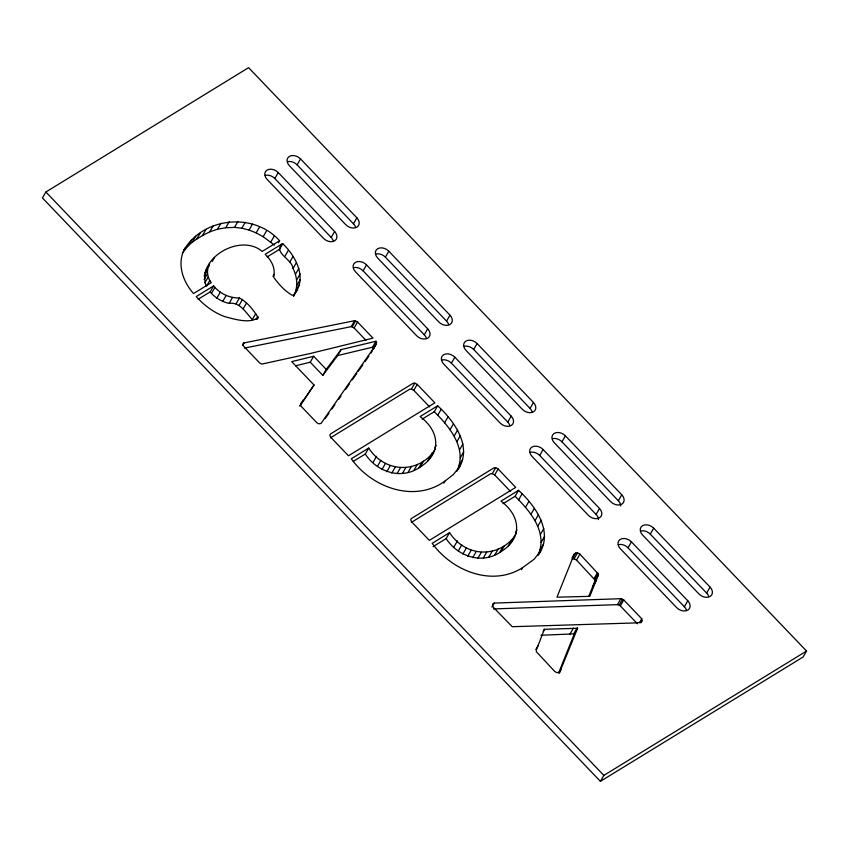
<?xml version="1.0" encoding="UTF-8"?>
<svg xmlns="http://www.w3.org/2000/svg" width="849" height="849" viewBox="0 0 849 849"><rect width="100%" height="100%" fill="white"/><g stroke="black" fill="none" stroke-linecap="round" stroke-linejoin="round"><path stroke-width="1.27" d="M274.068 274.397C275.034 266.586 270.566 259.518 265.185 254.286L282.59 243.61C295.908 256.037 307.996 279.045 293.563 295.038L292.173 295.272C284.829 291.027 278.727 284.245 273.76 277.358L274.068 274.397L272.922 276.381M588.813 596.253L594.693 581.491L594.725 579.729L576.503 560.085L574.104 558.822L572.322 559.003L575.76 553.049L577.543 552.869L579.941 554.142L598.152 573.775L598.12 575.537L589.8 596.338L556.965 597.187L574.327 553.941L575.76 553.049M433.425 452.199C415.734 474.389 384.045 471.832 368.699 448.081L365.261 454.024C376.924 472.118 401.789 480.247 420.128 467.056C442.096 453.525 439.74 431.25 420.117 416.541L437.67 405.769C454.395 421.253 472.999 446.776 458.078 469.508M514.303 536.77C496.612 558.96 464.923 556.403 449.577 532.652L446.149 538.595C457.802 556.689 482.678 564.818 501.006 551.627C522.984 538.096 520.617 515.821 501.006 501.112L518.559 490.34C535.677 505.983 554.227 532.302 538.393 555.066M295.59 365.802L310.235 362.205L322.811 375.354L326.239 369.411L341.075 349.618L375.969 341.256L376.616 342.497L371.055 352.982M373.613 348.992L376.616 342.497M456.836 471.28C467.714 448.845 449.556 426.612 434.242 411.723L437.67 405.769M538.202 554.662C548.072 532.429 530.063 511.002 515.12 496.294L518.559 490.34M293.68 295.94C298.328 287.387 297.32 276.965 293.054 268.475C292.194 258.934 272.423 252.694 282.59 243.61M209.607 263.604C206.668 268.793 206.891 275.32 209.777 280.488L206.339 286.431C195.886 258.531 240.225 232.647 262.203 251.421L279.608 240.745C253.809 211.9 203.293 217.132 183.798 250.2M429.987 458.152L432.353 452.57M559.3 673.183L577.585 628.281L544.358 629.3L543.211 631.285M560.446 671.209L559.3 672.366L556.742 672.599L554.768 671.495L536.345 651.692L536.335 650.069L544.358 629.3M558.61 672.981L574.157 634.235L577.585 628.281M184.944 248.216C176.475 263.275 182.737 281.486 193.54 293.542L211.252 282.675L209.777 280.488M258.149 317.547C250.094 324.116 234.271 319.128 224.688 316.603C213.63 312.559 204.089 305.247 196.215 296.598L213.619 285.922C219.817 293.627 229.559 298.158 239.45 297.988C247.42 302.138 253.501 310.076 258.149 317.547L257.014 319.532M510.875 542.723L516.033 533.49M45.888 192.001L42.45 197.955L600.402 781.345L803.112 656.999L806.55 651.045L248.598 67.655L45.888 192.001L603.841 775.402L600.402 781.345M182.27 253.225L188.319 245.69L191.747 239.736M188.319 245.69L192.309 242.167L195.748 236.213M192.309 242.167L196.692 239.11L200.131 233.167M196.692 239.11L202.444 235.587L205.882 229.644M202.444 235.587L209.724 231.841L213.152 225.898M209.724 231.841L217.493 229.219L220.931 223.276M217.493 229.219L225.76 227.734L229.198 221.791M204.779 272.752L208.217 266.809M212.239 261.418L214.532 257.459M204.089 276.052L207.517 270.099M204.1 279.438L207.527 273.484M225.76 227.734L234.526 227.383L237.964 221.43M204.811 282.908L208.249 276.954M234.526 227.383L241.848 228.211L245.276 222.268M333.254 240.851A8.426 6.176 30 0 0 331.184 237.444L274.821 178.513L278.26 172.57L334.612 231.501A8.426 6.176 30 0 1 334.686 240.808A8.426 6.176 30 0 1 323.48 238.325L267.117 179.404A8.426 6.176 30 0 1 267.053 170.097A8.426 6.176 30 0 1 278.26 172.57M198.22 299.209L210.181 291.876L213.619 285.922M255.751 313.61L252.312 319.553C245.849 312.846 240.193 301.724 229.124 303.38C222.332 301.979 216.283 298.349 211.443 293.446L214.871 287.493M241.848 228.211L249.054 230.047L252.493 224.094M216.835 298.137L220.273 292.194M249.054 230.047L256.154 232.87L259.592 226.916M355.529 227.182A8.426 6.176 30 0 0 353.46 223.786L297.097 164.855L300.535 158.901L356.888 217.832A8.426 6.176 30 0 1 356.962 227.139A8.426 6.176 30 0 1 345.755 224.667L289.392 165.735A8.426 6.176 30 0 1 289.329 156.428A8.426 6.176 30 0 1 300.535 158.901M222.735 301.448L226.163 295.505M274.386 245.128L263.148 236.691L266.575 230.737M229.124 303.38L232.562 297.437M270.81 241.997L274.248 236.054M236.011 303.931L239.45 297.988M239.068 305.385L242.496 299.432M278.461 242.729L279.608 240.745M243.069 308.994L246.507 303.04M279.31 249.723L282.749 243.78M284.999 256.165L288.437 250.222M256.09 319.383L257.799 316.401M289.583 262.415L293.011 256.462M242.527 345.108L243.981 342.932L354.606 320.71L357.578 322.015L372.976 338.125L310.681 353.396L261.768 364.104L259.73 363.001L243.695 346.233L242.941 344.354L243.674 343.123M242.835 344.917L243.981 342.932M293.054 268.475L296.481 262.532M295.399 274.344L298.837 268.401M296.641 280.032L300.079 274.078M296.768 285.519L300.206 279.576M295.781 290.825L299.219 284.882M293.531 296.259L297.118 289.987M331.184 237.444L334.612 231.501M353.46 223.786L356.888 217.832M310.235 362.205L313.663 356.262L326.239 369.411M426.347 338.189A8.426 6.176 30 0 0 424.277 334.782L363.117 270.842L366.556 264.888L427.705 328.839A8.426 6.176 30 0 1 427.779 338.146A8.426 6.176 30 0 1 416.572 335.663L355.413 271.722A8.426 6.176 30 0 1 355.349 262.415A8.426 6.176 30 0 1 366.556 264.888M448.622 324.52A8.426 6.176 30 0 0 446.553 321.113L385.393 257.173L388.831 251.23L449.981 315.17A8.426 6.176 30 0 1 450.055 324.477A8.426 6.176 30 0 1 438.848 322.004L377.688 258.054A8.426 6.176 30 0 1 377.625 248.746A8.426 6.176 30 0 1 388.831 251.23M314.024 384.99L299.93 405.822L314.024 384.99L291.706 361.642L313.663 356.262M244.416 348.101L351.168 326.663L354.606 320.71M351.168 326.663L352.197 326.812L355.635 320.858M322.811 375.354L337.647 355.561L341.075 349.618M365.919 340.29L354.139 327.969L357.578 322.015M337.647 355.561L372.531 347.199L375.969 341.256M424.277 334.782L427.705 328.839M446.553 321.113L449.981 315.17M330.484 437.808L409.579 389.288L411.394 389.086L414.832 383.143L417.23 384.406L434.847 402.808L348.472 455.796L330.548 437.055L329.794 435.166L330.526 433.935L413.017 383.334L414.832 383.143M429.647 406.915L413.803 390.349L417.23 384.406M373.125 462.249L376.563 456.295M377.465 466.25L380.904 460.296M382.029 469.391L385.457 463.448M386.804 471.694L390.232 465.74M509.846 425.498A8.426 6.176 30 0 0 507.776 422.091L451.413 363.16L454.852 357.217L511.204 416.137A8.426 6.176 30 0 1 511.278 425.455A8.426 6.176 30 0 1 500.072 422.972L443.709 364.041A8.426 6.176 30 0 1 443.645 354.733A8.426 6.176 30 0 1 454.852 357.217M391.792 473.126L395.22 467.183M396.992 473.721L400.431 467.767M532.121 411.829A8.426 6.176 30 0 0 530.052 408.422L473.689 349.491L477.127 343.548L533.48 402.479A8.426 6.176 30 0 1 533.554 411.786A8.426 6.176 30 0 1 522.347 409.314L465.984 350.382A8.426 6.176 30 0 1 465.921 341.075A8.426 6.176 30 0 1 477.127 343.548M402.415 473.445L405.854 467.502M437.691 415.331L441.13 409.388M408.051 472.331L411.489 466.377M413.909 470.357L417.337 464.403M444.547 422.876L447.975 416.933M418.886 467.82L422.314 461.877M420.128 467.056L423.555 461.113M434.964 447.455L436.11 445.47M427.482 461.272L430.91 455.329M431.716 454.862L435.155 448.919M450.023 429.774L453.462 423.831M454.151 436.025L457.59 430.072M456.921 441.618L460.349 435.675M459.5 449.885L462.938 443.942M443.772 483.113L444.918 481.128L453.228 474.665L459.797 466.526M460.275 457.791L463.703 451.838M459.224 465.316L462.663 459.373M507.776 422.091L511.204 416.137M411.362 522.379L490.467 473.859L492.271 473.657L495.71 467.714L498.119 468.977L515.725 487.379L429.35 540.367L411.436 521.626L410.683 519.737L411.415 518.506L493.895 467.905L495.71 467.714M530.052 408.422L533.48 402.479M510.525 491.486L494.68 474.92L498.119 468.977M454.013 546.82L457.441 540.866M458.354 550.821L461.782 544.867M462.907 553.962L466.345 548.019M467.682 556.265L471.121 550.311M472.67 557.697L476.109 551.754M477.881 558.292L481.309 552.338M598.418 519.577A8.426 6.176 30 0 0 596.072 514.409L539.709 455.478L543.148 449.535L599.5 508.466A8.426 6.176 30 0 1 599.564 517.773A8.426 6.176 30 0 1 588.368 515.301L532.005 456.369A8.426 6.176 30 0 1 531.941 447.062A8.426 6.176 30 0 1 543.148 449.535M483.304 558.016L486.732 552.073M518.58 499.902L522.018 493.959M488.939 556.902L492.367 550.948M494.787 554.928L498.225 548.974M620.693 505.919A8.426 6.176 30 0 0 618.348 500.751L561.985 441.82L565.423 435.866L621.776 494.797A8.426 6.176 30 0 1 621.85 504.104A8.426 6.176 30 0 1 610.643 501.632L554.28 442.7A8.426 6.176 30 0 1 554.217 433.393A8.426 6.176 30 0 1 565.423 435.866M525.425 507.447L528.863 501.504M499.764 552.391L503.202 546.448M501.006 551.627L504.444 545.684M515.842 532.026L516.988 530.041M508.36 545.854L511.798 539.9M530.912 514.345L534.35 508.402M535.04 520.596L538.468 514.643M537.799 526.189L541.238 520.246M491.911 607.046L494.203 603.087L620.916 598.694L623.76 599.956L641.759 618.783L641.982 620.895L640.836 622.879M540.389 534.456L543.827 528.513M521.403 569.69L522.538 567.705L534.106 559.236L540.675 551.097M541.153 542.362L544.591 536.409M540.113 549.887L543.54 543.944M596.072 514.409L599.5 508.466M572.035 557.899L574.327 553.941M574.104 558.822L577.543 552.869M576.503 560.085L579.941 554.142M618.348 500.751L621.776 494.797M535.868 649.464L538.16 645.495M594.109 578.498L597.547 572.555M594.725 579.729L598.152 573.775M594.693 581.491L598.12 575.537M592.729 586.585L596.168 580.642M540.93 635.254L569.976 634.054L573.415 628.111M569.976 634.054L573.754 633.821L577.193 627.878M686.438 610.134A8.426 6.176 30 0 0 684.358 606.738L628.005 547.807L631.433 541.853L687.796 600.784A8.426 6.176 30 0 1 687.86 610.091A8.426 6.176 30 0 1 676.664 607.619L620.301 548.687A8.426 6.176 30 0 1 620.237 539.38A8.426 6.176 30 0 1 631.433 541.853M559.353 672.429L561.072 669.458M708.713 596.476A8.426 6.176 30 0 0 706.644 593.069L650.281 534.138L653.719 528.195L710.072 587.115A8.426 6.176 30 0 1 710.135 596.433A8.426 6.176 30 0 1 698.939 593.95L642.576 535.019A8.426 6.176 30 0 1 642.513 525.711A8.426 6.176 30 0 1 653.719 528.195M493.418 608.935L617.478 604.637L620.916 598.694M617.478 604.637L619.165 605.114L622.604 599.171M637.429 623.792L620.332 605.91L623.76 599.956M639.477 622.741L641.759 618.783M684.358 606.738L687.796 600.784M706.644 593.069L710.072 587.115M376.478 344.036L321.018 423.471L318.64 423.821L316.953 422.834L301.077 406.236L300.684 403.636L303.369 399.868M325.125 418.642L328.892 413.261M331.917 408.953L334.931 404.633M338.709 399.253L340.969 396.016M345.501 389.553L349.268 384.162M352.293 379.853L356.813 373.39M358.32 371.225L362.852 364.762M365.112 361.536L368.891 356.145M641.982 620.895L640.889 622.317L636.379 622.901L512.244 626.711L493.492 607.428L492.505 605.719L492.77 603.968L494.203 603.087M206.18 269.547L209.459 265.45M267.191 256.897L279.151 249.564M368.699 448.081L351.306 458.757C371.65 487.506 414.291 503.255 444.918 481.128M353.301 461.368L365.261 454.024M422.165 419.119L434.242 411.723M449.577 532.652L432.183 543.328C451.944 570.751 491.932 587.147 522.538 567.705M433.096 546.607L446.149 538.595M503.054 503.69L515.12 496.294M603.841 775.402L806.55 651.045M411.394 389.086L413.803 390.349M492.271 473.657L494.68 474.92M256.154 232.87L263.148 236.691M352.197 326.812L354.139 327.969M619.165 605.114L620.332 605.91M210.181 291.876L211.443 293.446M372.531 347.199L373.178 348.44M265.249 175.361A8.426 6.176 30 0 1 274.821 178.513M287.524 161.692A8.426 6.176 30 0 1 297.097 164.855M640.708 530.975A8.426 6.176 30 0 1 650.281 534.138M618.433 544.644A8.426 6.176 30 0 1 628.005 547.807M464.116 346.339A8.426 6.176 30 0 1 473.689 349.491M375.82 254.01A8.426 6.176 30 0 1 385.393 257.173M530.137 452.326A8.426 6.176 30 0 1 539.709 455.478M441.841 359.997A8.426 6.176 30 0 1 451.413 363.16M552.412 438.657A8.426 6.176 30 0 1 561.985 441.82M353.545 267.679A8.426 6.176 30 0 1 363.117 270.842"/></g></svg>
